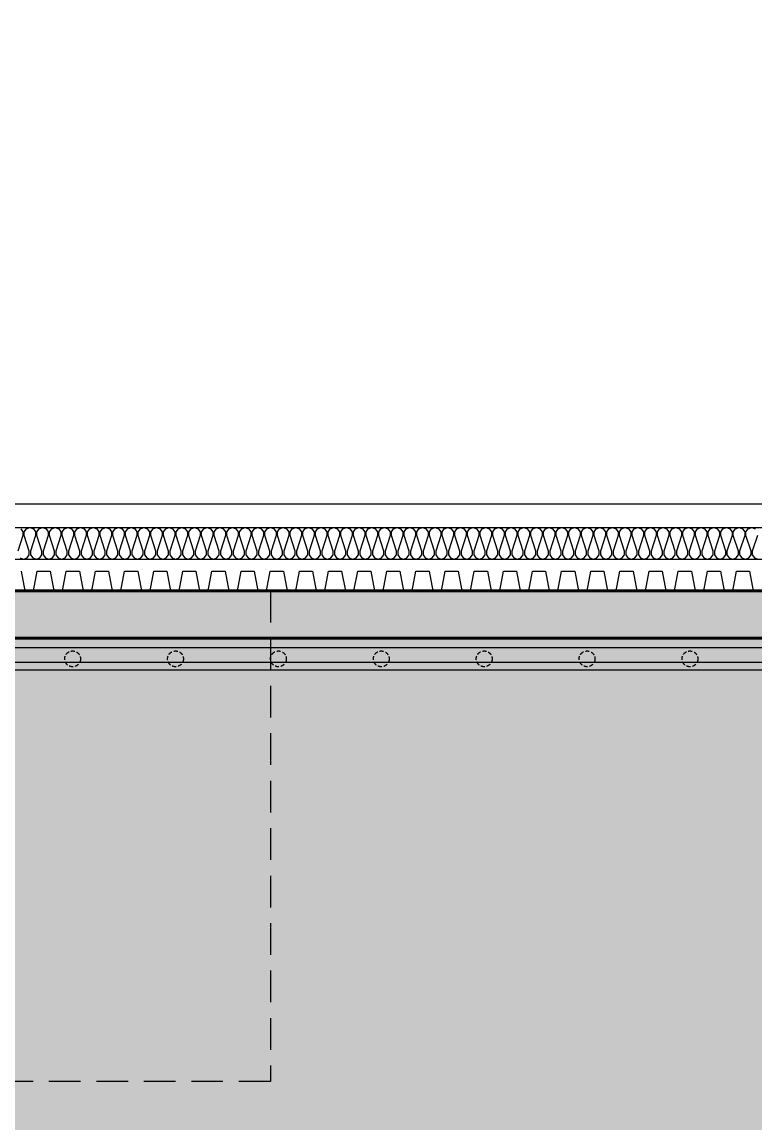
# Model space of a CAD drawing. Header units: millimetres. Extents: x 0 to 420000, y 0 to 297000.
# Drawn here: x 245443 to 250073, y 154587 to 161544 of the extents above; entities that cross this region are included whole.
import ezdxf
from ezdxf.enums import TextEntityAlignment as Align

# ---------------------------------------------------------------- set-up
doc = ezdxf.new("R2010")
doc.units = ezdxf.units.MM
doc.linetypes.add('CEN', pattern=[62, 60, -1, 0, -1])
doc.linetypes.add('HIDDEN', pattern=[0.375, 0.25, -0.125])
for name, color, linetype, lineweight in [('A-AXIS-LINE', 1, 'CEN', 15), ('A-CONC-LIN1', 2, 'Continuous', 40), ('A-SECT-LIN3', 255, 'Continuous', 18), ('A-XXXX-DRBD', 9, 'Continuous', 20), ('A-XXXX-FIN2', 6, 'Continuous', 20), ('A-XXXX-HATC', 8, 'Continuous', 18), ('A-XXXX-HID', 8, 'HIDDEN', 18), ('A-XXXX-INSL2', 8, 'Continuous', 18)]:
    doc.layers.add(name, color=color, linetype=linetype, lineweight=lineweight)
doc.layers.add('A-CONC-SOLD', color=253, linetype='CEN')
doc.layers.add('A-XXXX-SOLD', color=252, linetype='Continuous')
doc.layers.add('A-XXXX-NPLT', color=144, linetype='Continuous', lineweight=15, plot=False)
doc.styles.add('맑은고딕', font='')
doc.styles.get('맑은고딕').set_extended_font_data('Malgun Gothic')
pattern_1 = [(0, (40, -50), (200, 200), [60, -140]), (0, (160, -30), (200, 200), [50, -150]), (0, (150, -20), (200, 200), [40, -160]), (0, (90, 30), (200, 200), [30, -30, 40, -100]), (0, (90, 40), (200, 200), [40, -10, 50, -100]), (0, (0, 80), (200, 200), [50, -150]), (0, (190, 90), (200, 200), [50, -150]), (90, (0, -10), (-200, 200), [30, -170]), (90, (30, 140), (-200, 200), [20, -180]), (90, (40, -50), (-200, 200), [30, -170]), (90, (60, 130), (-200, 200), [10, -190]), (90, (70, 50), (-200, 200), [30, -170]), (90, (90, -20), (-200, 200), [50, -150]), (90, (110, 120), (-200, 200), [30, -170]), (90, (130, 40), (-200, 200), [40, -160]), (90, (140, 40), (-200, 200), [40, -160]), (90, (160, -50), (-200, 200), [20, -180]), (90, (190, -20), (-200, 200), [50, -150]), (45, (20, -30), (0, 200), [84.8528, -197.98991]), (45, (40, -20), (0, 200), [42.4264, -240.41631]), (45, (130, 90), (0, 200), [56.56854, -226.27417]), (45, (130, 100), (0, 200), [42.4264, -240.41631]), (135, (60, 80), (-200, 2e-14), [14.1422, -268.70051]), (135, (20, -30), (-200, 2e-14), [28.2842, -254.55851]), (135, (80, 30), (-200, 2e-14), [28.2842, -254.55851]), (135, (130, 80), (-200, 2e-14), [28.2842, -254.55851]), (135, (190, 120), (-200, 2e-14), [42.4264, -240.41631]), (135, (190, 110), (-200, 2e-14), [28.2842, -254.55851]), (135, (180, 130), (-200, 2e-14), [28.2842, -254.55851]), (135, (120, -50), (-200, 2e-14), [42.4264, -240.41631]), (26.56505, (180, 70), (200, 8e-08), [22.36, -424.8536]), (26.56505, (130, 20), (200, 8e-08), [22.36, -424.8536]), (26.56505, (60, 80), (200, 8e-08), [44.72, -402.4936]), (26.56505, (70, 130), (200, 8e-08), [44.72, -402.4936]), (26.56505, (70, 80), (200, 8e-08), [44.72, -402.4936]), (26.56505, (190, 120), (200, 8e-08), [44.72, -402.4936]), (26.56505, (0, 20), (200, 8e-08), [67.082, -380.1316]), (26.56505, (0, 30), (200, 8e-08), [67.082, -380.1316]), (26.56505, (0, 110), (200, 8e-08), [67.082, -380.1316]), (63.43495, (100, 100), (1e-08, 200), [22.36, -424.8536]), (63.43495, (190, 90), (1e-08, 200), [22.36, -268.333595, 44.72, -111.8]), (63.43495, (170, 70), (1e-08, 200), [44.72, -402.4936]), (63.43495, (50, 90), (1e-08, 200), [44.72, -402.4936]), (63.43495, (40, 90), (1e-08, 200), [44.72, -402.4936]), (63.43495, (110, 110), (1e-08, 200), [67.082, -380.1316]), (116.56505, (60, 60), (-8e-08, 200), [22.36, -424.8536]), (116.56505, (190, 40), (-8e-08, 200), [22.36, -424.8536]), (116.56505, (150, -20), (-8e-08, 200), [44.72, -402.4936]), (116.56505, (140, -10), (-8e-08, 200), [44.72, -402.4936]), (116.56505, (160, 130), (-8e-08, 200), [44.72, -402.4936]), (116.56505, (0, 30), (-8e-08, 200), [44.72, -402.4936]), (116.56505, (100, -50), (-8e-08, 200), [67.082, -380.1316]), (153.43495, (170, 70), (-200, 1e-08), [44.72, -402.4936]), (153.43495, (180, 60), (-200, 1e-08), [44.72, -402.4936]), (153.43495, (30, -40), (-200, 1e-08), [22.36, -424.8536]), (153.43495, (90, 40), (-200, 1e-08), [22.36, -424.8536]), (153.43495, (130, 100), (-200, 1e-08), [22.36, -424.8536])]

# ---------------------------------------------------------------- blocks, each defined once
blk = doc.blocks.new('axis(220316)')
at = {"layer": 'A-AXIS-LINE', "ltscale": 1000}
for p, q in [((4631788.1, -441118.7), (4955413.1, -441118.7)), ((4631788.1, -442118.7), (4955413.1, -442118.7))]:
    blk.add_line(p, q, dxfattribs=at)
blk = doc.blocks.new('횡지하층')
at = {"layer": 'A-CONC-SOLD'}
h = blk.add_hatch(color=256, dxfattribs=at)
h.dxf.hatch_style = 1
h.paths.add_polyline_path([(4890650.6, -238161.1), (4890250.6, -238161.1), (4890250.6, -237111.1), (4890100.6, -237111.1), (4890100.6, -237361.1), (4889650.6, -237361.1), (4889650.6, -238361.1), (4889600.6, -238361.1), (4889600.6, -239061.1), (4889950.6, -239061.1), (4889950.6, -247661.1), (4889200.6, -247661.1), (4889200.6, -247111.1), (4889000.6, -247111.1), (4889000.6, -247661.1), (4758200.6, -247661.1), (4758200.6, -247111.1), (4758000.6, -247111.1), (4758000.6, -247661.1), (4757250.6, -247661.1), (4757250.6, -239061.1), (4757600.6, -239061.1), (4757600.6, -238361.1), (4757550.6, -238361.1), (4757550.6, -237361.1), (4757100.6, -237361.1), (4757100.6, -237111.1), (4756950.6, -237111.1), (4756950.6, -238161.1), (4756550.6, -238161.1), (4756550.6, -247961.1), (4890650.6, -247961.1)])
at = {"layer": 'A-CONC-LIN1'}
blk.add_lwpolyline([(4758200.6, -247661.1), (4889000.6, -247661.1), (4889000.6, -247111.1), (4889200.6, -247111.1), (4889200.6, -247661.1), (4889950.6, -247661.1), (4889950.6, -239061.1), (4889600.6, -239061.1), (4889600.6, -238361.1), (4889650.6, -238361.1), (4889650.6, -237361.1), (4890100.6, -237361.1), (4890100.6, -237111.1), (4890250.6, -237111.1), (4890250.6, -238161.1), (4890650.6, -238161.1), (4890650.6, -247961.1), (4756550.6, -247961.1)], dxfattribs=at)
at = {"layer": 'A-XXXX-DRBD'}
blk.add_lwpolyline([(4847025.2, -247536.1), (4847048.6, -247661.1), (4847103.2, -247661.1), (4847126.5, -247536.1), (4847209.3, -247536.1), (4847232.6, -247661.1), (4847287.3, -247661.1), (4847310.6, -247536.1), (4847393.4, -247536.1), (4847416.7, -247661.1), (4847471.4, -247661.1), (4847494.7, -247536.1), (4847577.5, -247536.1), (4847600.8, -247661.1), (4847655.5, -247661.1), (4847678.8, -247536.1), (4847761.6, -247536.1), (4847784.9, -247661.1), (4847839.5, -247661.1), (4847862.9, -247536.1), (4847945.7, -247536.1), (4847969, -247661.1), (4848023.6, -247661.1), (4848047, -247536.1), (4848129.8, -247536.1), (4848153.1, -247661.1), (4848207.7, -247661.1), (4848231, -247536.1), (4848313.9, -247536.1), (4848337.2, -247661.1), (4848391.8, -247661.1), (4848415.1, -247536.1), (4848498, -247536.1), (4848521.3, -247661.1), (4848575.9, -247661.1), (4848599.2, -247536.1), (4848682, -247536.1), (4848705.4, -247661.1), (4848760, -247661.1), (4848783.3, -247536.1), (4848866.1, -247536.1), (4848889.4, -247661.1), (4848944.1, -247661.1), (4848967.4, -247536.1), (4849050.2, -247536.1), (4849073.5, -247661.1), (4849128.2, -247661.1), (4849151.5, -247536.1), (4849234.3, -247536.1), (4849257.6, -247661.1), (4849312.3, -247661.1), (4849335.6, -247536.1), (4849418.4, -247536.1), (4849441.7, -247661.1), (4849496.4, -247661.1), (4849519.7, -247536.1), (4849602.5, -247536.1), (4849625.8, -247661.1), (4849680.4, -247661.1), (4849703.8, -247536.1), (4849786.6, -247536.1), (4849809.9, -247661.1), (4849864.5, -247661.1), (4849887.8, -247536.1), (4849970.7, -247536.1), (4849994, -247661.1), (4850048.6, -247661.1), (4850071.9, -247536.1), (4850154.8, -247536.1), (4850178.1, -247661.1), (4850232.7, -247661.1), (4850256, -247536.1), (4850338.8, -247536.1), (4850362.2, -247661.1), (4850416.8, -247661.1), (4850440.1, -247536.1), (4850522.9, -247536.1), (4850546.2, -247661.1), (4850600.9, -247661.1), (4850624.2, -247536.1), (4850707, -247536.1), (4850730.3, -247661.1), (4850785, -247661.1), (4850808.3, -247536.1), (4850891.1, -247536.1), (4850914.4, -247661.1), (4850969.1, -247661.1), (4850992.4, -247536.1), (4851075.2, -247536.1), (4851098.5, -247661.1), (4851153.2, -247661.1), (4851176.5, -247536.1), (4851259.3, -247536.1), (4851282.6, -247661.1), (4851337.2, -247661.1), (4851360.6, -247536.1), (4851443.4, -247536.1), (4851466.7, -247661.1), (4851521.3, -247661.1), (4851544.6, -247536.1), (4851627.5, -247536.1), (4851650.8, -247661.1), (4851705.4, -247661.1)], dxfattribs=at)
at = {"layer": 'A-XXXX-FIN2'}
blk.add_line((4758350.6, -247111.1), (4888850.6, -247111.1), dxfattribs=at)
at = {"layer": 'A-XXXX-INSL2'}
for p, q in [((4758200.6, -247261.1), (4889000.6, -247261.1)), ((4758200.6, -247461.1), (4889000.6, -247461.1))]:
    blk.add_line(p, q, dxfattribs=at)
for points in [[(4847022.6, -247269.1), (4847036.6, -247289.1), (4847036.6, -247311.1), (4847004.6, -247411.1)], [(4847018.6, -247453.1), (4847040.6, -247461.1), (4847062.6, -247453.1), (4847076.6, -247433.1), (4847076.6, -247411.1), (4847044.6, -247311.1), (4847044.6, -247289.1), (4847058.6, -247269.1), (4847080.6, -247261.1), (4847102.6, -247269.1), (4847116.6, -247289.1), (4847116.6, -247311.1), (4847084.6, -247411.1), (4847084.6, -247433.1), (4847098.6, -247453.1), (4847120.6, -247461.1), (4847142.6, -247453.1), (4847156.6, -247433.1), (4847156.6, -247411.1), (4847124.6, -247311.1), (4847124.6, -247289.1), (4847138.6, -247269.1), (4847160.6, -247261.1), (4847182.6, -247269.1), (4847196.6, -247289.1), (4847196.6, -247311.1), (4847164.6, -247411.1), (4847164.6, -247433.1), (4847178.6, -247453.1), (4847200.6, -247461.1), (4847222.6, -247453.1), (4847236.6, -247433.1), (4847236.6, -247411.1), (4847204.6, -247311.1), (4847204.6, -247289.1), (4847218.6, -247269.1), (4847240.6, -247261.1), (4847262.6, -247269.1), (4847276.6, -247289.1), (4847276.6, -247311.1), (4847244.6, -247411.1), (4847244.6, -247433.1), (4847258.6, -247453.1), (4847280.6, -247461.1), (4847302.6, -247453.1), (4847316.6, -247433.1), (4847316.6, -247411.1), (4847284.6, -247311.1), (4847284.6, -247289.1), (4847298.6, -247269.1), (4847320.6, -247261.1), (4847342.6, -247269.1), (4847356.6, -247289.1), (4847356.6, -247311.1), (4847324.6, -247411.1), (4847324.6, -247433.1), (4847338.6, -247453.1), (4847360.6, -247461.1), (4847382.6, -247453.1), (4847396.6, -247433.1), (4847396.6, -247411.1), (4847364.6, -247311.1), (4847364.6, -247289.1), (4847378.6, -247269.1), (4847400.6, -247261.1), (4847422.6, -247269.1), (4847436.6, -247289.1), (4847436.6, -247311.1), (4847404.6, -247411.1), (4847404.6, -247433.1), (4847418.6, -247453.1), (4847440.6, -247461.1), (4847462.6, -247453.1), (4847476.6, -247433.1), (4847476.6, -247411.1), (4847444.6, -247311.1), (4847444.6, -247289.1), (4847458.6, -247269.1), (4847480.6, -247261.1), (4847502.6, -247269.1), (4847516.6, -247289.1), (4847516.6, -247311.1), (4847484.6, -247411.1), (4847484.6, -247433.1), (4847498.6, -247453.1), (4847520.6, -247461.1), (4847542.6, -247453.1), (4847556.6, -247433.1), (4847556.6, -247411.1), (4847524.6, -247311.1), (4847524.6, -247289.1), (4847538.6, -247269.1), (4847560.6, -247261.1), (4847582.6, -247269.1), (4847596.6, -247289.1), (4847596.6, -247311.1), (4847564.6, -247411.1), (4847564.6, -247433.1), (4847578.6, -247453.1), (4847600.6, -247461.1), (4847622.6, -247453.1), (4847636.6, -247433.1), (4847636.6, -247411.1), (4847604.6, -247311.1), (4847604.6, -247289.1), (4847618.6, -247269.1), (4847640.6, -247261.1), (4847662.6, -247269.1), (4847676.6, -247289.1), (4847676.6, -247311.1), (4847644.6, -247411.1), (4847644.6, -247433.1), (4847658.6, -247453.1), (4847680.6, -247461.1), (4847702.6, -247453.1), (4847716.6, -247433.1), (4847716.6, -247411.1), (4847684.6, -247311.1), (4847684.6, -247289.1), (4847698.6, -247269.1), (4847720.6, -247261.1), (4847742.6, -247269.1), (4847756.6, -247289.1), (4847756.6, -247311.1), (4847724.6, -247411.1), (4847724.6, -247433.1), (4847738.6, -247453.1), (4847760.6, -247461.1), (4847782.6, -247453.1), (4847796.6, -247433.1), (4847796.6, -247411.1), (4847764.6, -247311.1), (4847764.6, -247289.1), (4847778.6, -247269.1), (4847800.6, -247261.1), (4847822.6, -247269.1), (4847836.6, -247289.1), (4847836.6, -247311.1), (4847804.6, -247411.1), (4847804.6, -247433.1), (4847818.6, -247453.1), (4847840.6, -247461.1), (4847862.6, -247453.1), (4847876.6, -247433.1), (4847876.6, -247411.1), (4847844.6, -247311.1), (4847844.6, -247289.1), (4847858.6, -247269.1), (4847880.6, -247261.1), (4847902.6, -247269.1), (4847916.6, -247289.1), (4847916.6, -247311.1), (4847884.6, -247411.1), (4847884.6, -247433.1), (4847898.6, -247453.1), (4847920.6, -247461.1), (4847942.6, -247453.1), (4847956.6, -247433.1), (4847956.6, -247411.1), (4847924.6, -247311.1), (4847924.6, -247289.1), (4847938.6, -247269.1), (4847960.6, -247261.1), (4847982.6, -247269.1), (4847996.6, -247289.1), (4847996.6, -247311.1), (4847964.6, -247411.1), (4847964.6, -247433.1), (4847978.6, -247453.1), (4848000.6, -247461.1), (4848022.6, -247453.1), (4848036.6, -247433.1), (4848036.6, -247411.1), (4848004.6, -247311.1), (4848004.6, -247289.1), (4848018.6, -247269.1), (4848040.6, -247261.1), (4848062.6, -247269.1), (4848076.6, -247289.1), (4848076.6, -247311.1), (4848044.6, -247411.1), (4848044.6, -247433.1), (4848058.6, -247453.1), (4848080.6, -247461.1), (4848102.6, -247453.1), (4848116.6, -247433.1), (4848116.6, -247411.1), (4848084.6, -247311.1), (4848084.6, -247289.1), (4848098.6, -247269.1), (4848120.6, -247261.1), (4848142.6, -247269.1), (4848156.6, -247289.1), (4848156.6, -247311.1), (4848124.6, -247411.1), (4848124.6, -247433.1), (4848138.6, -247453.1), (4848160.6, -247461.1), (4848182.6, -247453.1), (4848196.6, -247433.1), (4848196.6, -247411.1), (4848164.6, -247311.1), (4848164.6, -247289.1), (4848178.6, -247269.1), (4848200.6, -247261.1), (4848222.6, -247269.1), (4848236.6, -247289.1), (4848236.6, -247311.1), (4848204.6, -247411.1), (4848204.6, -247433.1), (4848218.6, -247453.1), (4848240.6, -247461.1), (4848262.6, -247453.1), (4848276.6, -247433.1), (4848276.6, -247411.1), (4848244.6, -247311.1), (4848244.6, -247289.1), (4848258.6, -247269.1), (4848280.6, -247261.1), (4848302.6, -247269.1), (4848316.6, -247289.1), (4848316.6, -247311.1), (4848284.6, -247411.1), (4848284.6, -247433.1), (4848298.6, -247453.1), (4848320.6, -247461.1), (4848342.6, -247453.1), (4848356.6, -247433.1), (4848356.6, -247411.1), (4848324.6, -247311.1), (4848324.6, -247289.1), (4848338.6, -247269.1), (4848360.6, -247261.1), (4848382.6, -247269.1), (4848396.6, -247289.1), (4848396.6, -247311.1), (4848364.6, -247411.1), (4848364.6, -247433.1), (4848378.6, -247453.1), (4848400.6, -247461.1), (4848422.6, -247453.1), (4848436.6, -247433.1), (4848436.6, -247411.1), (4848404.6, -247311.1), (4848404.6, -247289.1), (4848418.6, -247269.1), (4848440.6, -247261.1), (4848462.6, -247269.1), (4848476.6, -247289.1), (4848476.6, -247311.1), (4848444.6, -247411.1), (4848444.6, -247433.1), (4848458.6, -247453.1), (4848480.6, -247461.1), (4848502.6, -247453.1), (4848516.6, -247433.1), (4848516.6, -247411.1), (4848484.6, -247311.1), (4848484.6, -247289.1), (4848498.6, -247269.1), (4848520.6, -247261.1), (4848542.6, -247269.1), (4848556.6, -247289.1), (4848556.6, -247311.1), (4848524.6, -247411.1), (4848524.6, -247433.1), (4848538.6, -247453.1), (4848560.6, -247461.1), (4848582.6, -247453.1), (4848596.6, -247433.1), (4848596.6, -247411.1), (4848564.6, -247311.1), (4848564.6, -247289.1), (4848578.6, -247269.1), (4848600.6, -247261.1), (4848622.6, -247269.1), (4848636.6, -247289.1), (4848636.6, -247311.1), (4848604.6, -247411.1), (4848604.6, -247433.1), (4848618.6, -247453.1), (4848640.6, -247461.1), (4848662.6, -247453.1), (4848676.6, -247433.1), (4848676.6, -247411.1), (4848644.6, -247311.1), (4848644.6, -247289.1), (4848658.6, -247269.1), (4848680.6, -247261.1), (4848702.6, -247269.1), (4848716.6, -247289.1), (4848716.6, -247311.1), (4848684.6, -247411.1), (4848684.6, -247433.1), (4848698.6, -247453.1), (4848720.6, -247461.1), (4848742.6, -247453.1), (4848756.6, -247433.1), (4848756.6, -247411.1), (4848724.6, -247311.1), (4848724.6, -247289.1), (4848738.6, -247269.1), (4848760.6, -247261.1), (4848782.6, -247269.1), (4848796.6, -247289.1), (4848796.6, -247311.1), (4848764.6, -247411.1), (4848764.6, -247433.1), (4848778.6, -247453.1), (4848800.6, -247461.1), (4848822.6, -247453.1), (4848836.6, -247433.1), (4848836.6, -247411.1), (4848804.6, -247311.1), (4848804.6, -247289.1), (4848818.6, -247269.1), (4848840.6, -247261.1), (4848862.6, -247269.1), (4848876.6, -247289.1), (4848876.6, -247311.1), (4848844.6, -247411.1), (4848844.6, -247433.1), (4848858.6, -247453.1), (4848880.6, -247461.1), (4848902.6, -247453.1), (4848916.6, -247433.1), (4848916.6, -247411.1), (4848884.6, -247311.1), (4848884.6, -247289.1), (4848898.6, -247269.1), (4848920.6, -247261.1), (4848942.6, -247269.1), (4848956.6, -247289.1), (4848956.6, -247311.1), (4848924.6, -247411.1), (4848924.6, -247433.1), (4848938.6, -247453.1), (4848960.6, -247461.1), (4848982.6, -247453.1), (4848996.6, -247433.1), (4848996.6, -247411.1), (4848964.6, -247311.1), (4848964.6, -247289.1), (4848978.6, -247269.1), (4849000.6, -247261.1), (4849022.6, -247269.1), (4849036.6, -247289.1), (4849036.6, -247311.1), (4849004.6, -247411.1), (4849004.6, -247433.1), (4849018.6, -247453.1), (4849040.6, -247461.1), (4849062.6, -247453.1), (4849076.6, -247433.1), (4849076.6, -247411.1), (4849044.6, -247311.1), (4849044.6, -247289.1), (4849058.6, -247269.1), (4849080.6, -247261.1), (4849102.6, -247269.1), (4849116.6, -247289.1), (4849116.6, -247311.1), (4849084.6, -247411.1), (4849084.6, -247433.1), (4849098.6, -247453.1), (4849120.6, -247461.1), (4849142.6, -247453.1), (4849156.6, -247433.1), (4849156.6, -247411.1), (4849124.6, -247311.1), (4849124.6, -247289.1), (4849138.6, -247269.1), (4849160.6, -247261.1), (4849182.6, -247269.1), (4849196.6, -247289.1), (4849196.6, -247311.1), (4849164.6, -247411.1), (4849164.6, -247433.1), (4849178.6, -247453.1), (4849200.6, -247461.1), (4849222.6, -247453.1), (4849236.6, -247433.1), (4849236.6, -247411.1), (4849204.6, -247311.1), (4849204.6, -247289.1), (4849218.6, -247269.1), (4849240.6, -247261.1), (4849262.6, -247269.1), (4849276.6, -247289.1), (4849276.6, -247311.1), (4849244.6, -247411.1), (4849244.6, -247433.1), (4849258.6, -247453.1), (4849280.6, -247461.1), (4849302.6, -247453.1), (4849316.6, -247433.1), (4849316.6, -247411.1), (4849284.6, -247311.1), (4849284.6, -247289.1), (4849298.6, -247269.1), (4849320.6, -247261.1), (4849342.6, -247269.1), (4849356.6, -247289.1), (4849356.6, -247311.1), (4849324.6, -247411.1), (4849324.6, -247433.1), (4849338.6, -247453.1), (4849360.6, -247461.1), (4849382.6, -247453.1), (4849396.6, -247433.1), (4849396.6, -247411.1), (4849364.6, -247311.1), (4849364.6, -247289.1), (4849378.6, -247269.1), (4849400.6, -247261.1), (4849422.6, -247269.1), (4849436.6, -247289.1), (4849436.6, -247311.1), (4849404.6, -247411.1), (4849404.6, -247433.1), (4849418.6, -247453.1), (4849440.6, -247461.1), (4849462.6, -247453.1), (4849476.6, -247433.1), (4849476.6, -247411.1), (4849444.6, -247311.1), (4849444.6, -247289.1), (4849458.6, -247269.1), (4849480.6, -247261.1), (4849502.6, -247269.1), (4849516.6, -247289.1), (4849516.6, -247311.1), (4849484.6, -247411.1), (4849484.6, -247433.1), (4849498.6, -247453.1), (4849520.6, -247461.1), (4849542.6, -247453.1), (4849556.6, -247433.1), (4849556.6, -247411.1), (4849524.6, -247311.1), (4849524.6, -247289.1), (4849538.6, -247269.1), (4849560.6, -247261.1), (4849582.6, -247269.1), (4849596.6, -247289.1), (4849596.6, -247311.1), (4849564.6, -247411.1), (4849564.6, -247433.1), (4849578.6, -247453.1), (4849600.6, -247461.1), (4849622.6, -247453.1), (4849636.6, -247433.1), (4849636.6, -247411.1), (4849604.6, -247311.1), (4849604.6, -247289.1), (4849618.6, -247269.1), (4849640.6, -247261.1), (4849662.6, -247269.1), (4849676.6, -247289.1), (4849676.6, -247311.1), (4849644.6, -247411.1), (4849644.6, -247433.1), (4849658.6, -247453.1), (4849680.6, -247461.1), (4849702.6, -247453.1), (4849716.6, -247433.1), (4849716.6, -247411.1), (4849684.6, -247311.1), (4849684.6, -247289.1), (4849698.6, -247269.1), (4849720.6, -247261.1), (4849742.6, -247269.1), (4849756.6, -247289.1), (4849756.6, -247311.1), (4849724.6, -247411.1), (4849724.6, -247433.1), (4849738.6, -247453.1), (4849760.6, -247461.1), (4849782.6, -247453.1), (4849796.6, -247433.1), (4849796.6, -247411.1), (4849764.6, -247311.1), (4849764.6, -247289.1), (4849778.6, -247269.1), (4849800.6, -247261.1), (4849822.6, -247269.1), (4849836.6, -247289.1), (4849836.6, -247311.1), (4849804.6, -247411.1), (4849804.6, -247433.1), (4849818.6, -247453.1), (4849840.6, -247461.1), (4849862.6, -247453.1), (4849876.6, -247433.1), (4849876.6, -247411.1), (4849844.6, -247311.1), (4849844.6, -247289.1), (4849858.6, -247269.1), (4849880.6, -247261.1), (4849902.6, -247269.1), (4849916.6, -247289.1), (4849916.6, -247311.1), (4849884.6, -247411.1), (4849884.6, -247433.1), (4849898.6, -247453.1), (4849920.6, -247461.1), (4849942.6, -247453.1), (4849956.6, -247433.1), (4849956.6, -247411.1), (4849924.6, -247311.1), (4849924.6, -247289.1), (4849938.6, -247269.1), (4849960.6, -247261.1), (4849982.6, -247269.1), (4849996.6, -247289.1), (4849996.6, -247311.1), (4849964.6, -247411.1), (4849964.6, -247433.1), (4849978.6, -247453.1), (4850000.6, -247461.1), (4850022.6, -247453.1), (4850036.6, -247433.1), (4850036.6, -247411.1), (4850004.6, -247311.1), (4850004.6, -247289.1), (4850018.6, -247269.1), (4850040.6, -247261.1), (4850062.6, -247269.1), (4850076.6, -247289.1), (4850076.6, -247311.1), (4850044.6, -247411.1), (4850044.6, -247433.1), (4850058.6, -247453.1), (4850080.6, -247461.1), (4850102.6, -247453.1), (4850116.6, -247433.1), (4850116.6, -247411.1), (4850084.6, -247311.1), (4850084.6, -247289.1), (4850098.6, -247269.1), (4850120.6, -247261.1), (4850142.6, -247269.1), (4850156.6, -247289.1), (4850156.6, -247311.1), (4850124.6, -247411.1), (4850124.6, -247433.1), (4850138.6, -247453.1), (4850160.6, -247461.1), (4850182.6, -247453.1), (4850196.6, -247433.1), (4850196.6, -247411.1), (4850164.6, -247311.1), (4850164.6, -247289.1), (4850178.6, -247269.1), (4850200.6, -247261.1), (4850222.6, -247269.1), (4850236.6, -247289.1), (4850236.6, -247311.1), (4850204.6, -247411.1), (4850204.6, -247433.1), (4850218.6, -247453.1), (4850240.6, -247461.1), (4850262.6, -247453.1), (4850276.6, -247433.1), (4850276.6, -247411.1), (4850244.6, -247311.1), (4850244.6, -247289.1), (4850258.6, -247269.1), (4850280.6, -247261.1), (4850302.6, -247269.1), (4850316.6, -247289.1), (4850316.6, -247311.1), (4850284.6, -247411.1), (4850284.6, -247433.1), (4850298.6, -247453.1), (4850320.6, -247461.1), (4850342.6, -247453.1), (4850356.6, -247433.1), (4850356.6, -247411.1), (4850324.6, -247311.1), (4850324.6, -247289.1), (4850338.6, -247269.1), (4850360.6, -247261.1), (4850382.6, -247269.1), (4850396.6, -247289.1), (4850396.6, -247311.1), (4850364.6, -247411.1), (4850364.6, -247433.1), (4850378.6, -247453.1), (4850400.6, -247461.1), (4850422.6, -247453.1), (4850436.6, -247433.1), (4850436.6, -247411.1), (4850404.6, -247311.1), (4850404.6, -247289.1), (4850418.6, -247269.1), (4850440.6, -247261.1), (4850462.6, -247269.1), (4850476.6, -247289.1), (4850476.6, -247311.1), (4850444.6, -247411.1), (4850444.6, -247433.1), (4850458.6, -247453.1), (4850480.6, -247461.1), (4850502.6, -247453.1), (4850516.6, -247433.1), (4850516.6, -247411.1), (4850484.6, -247311.1), (4850484.6, -247289.1), (4850498.6, -247269.1), (4850520.6, -247261.1), (4850542.6, -247269.1), (4850556.6, -247289.1), (4850556.6, -247311.1), (4850524.6, -247411.1), (4850524.6, -247433.1), (4850538.6, -247453.1), (4850560.6, -247461.1), (4850582.6, -247453.1), (4850596.6, -247433.1), (4850596.6, -247411.1), (4850564.6, -247311.1), (4850564.6, -247289.1), (4850578.6, -247269.1), (4850600.6, -247261.1), (4850622.6, -247269.1), (4850636.6, -247289.1), (4850636.6, -247311.1), (4850604.6, -247411.1), (4850604.6, -247433.1), (4850618.6, -247453.1), (4850640.6, -247461.1), (4850662.6, -247453.1), (4850676.6, -247433.1), (4850676.6, -247411.1), (4850644.6, -247311.1), (4850644.6, -247289.1), (4850658.6, -247269.1), (4850680.6, -247261.1), (4850702.6, -247269.1), (4850716.6, -247289.1), (4850716.6, -247311.1), (4850684.6, -247411.1), (4850684.6, -247433.1), (4850698.6, -247453.1), (4850720.6, -247461.1), (4850742.6, -247453.1), (4850756.6, -247433.1), (4850756.6, -247411.1), (4850724.6, -247311.1), (4850724.6, -247289.1), (4850738.6, -247269.1), (4850760.6, -247261.1), (4850782.6, -247269.1), (4850796.6, -247289.1), (4850796.6, -247311.1), (4850764.6, -247411.1), (4850764.6, -247433.1), (4850778.6, -247453.1), (4850800.6, -247461.1), (4850822.6, -247453.1), (4850836.6, -247433.1), (4850836.6, -247411.1), (4850804.6, -247311.1), (4850804.6, -247289.1), (4850818.6, -247269.1), (4850840.6, -247261.1), (4850862.6, -247269.1), (4850876.6, -247289.1), (4850876.6, -247311.1), (4850844.6, -247411.1), (4850844.6, -247433.1), (4850858.6, -247453.1), (4850880.6, -247461.1), (4850902.6, -247453.1), (4850916.6, -247433.1), (4850916.6, -247411.1), (4850884.6, -247311.1), (4850884.6, -247289.1), (4850898.6, -247269.1), (4850920.6, -247261.1), (4850942.6, -247269.1), (4850956.6, -247289.1), (4850956.6, -247311.1), (4850924.6, -247411.1), (4850924.6, -247433.1), (4850938.6, -247453.1), (4850960.6, -247461.1), (4850982.6, -247453.1), (4850996.6, -247433.1), (4850996.6, -247411.1), (4850964.6, -247311.1), (4850964.6, -247289.1), (4850978.6, -247269.1), (4851000.6, -247261.1), (4851022.6, -247269.1), (4851036.6, -247289.1), (4851036.6, -247311.1), (4851004.6, -247411.1), (4851004.6, -247433.1), (4851018.6, -247453.1), (4851040.6, -247461.1), (4851062.6, -247453.1), (4851076.6, -247433.1), (4851076.6, -247411.1), (4851044.6, -247311.1), (4851044.6, -247289.1), (4851058.6, -247269.1), (4851080.6, -247261.1), (4851102.6, -247269.1), (4851116.6, -247289.1), (4851116.6, -247311.1), (4851084.6, -247411.1), (4851084.6, -247433.1), (4851098.6, -247453.1), (4851120.6, -247461.1), (4851142.6, -247453.1), (4851156.6, -247433.1), (4851156.6, -247411.1), (4851124.6, -247311.1), (4851124.6, -247289.1), (4851138.6, -247269.1), (4851160.6, -247261.1), (4851182.6, -247269.1), (4851196.6, -247289.1), (4851196.6, -247311.1), (4851164.6, -247411.1), (4851164.6, -247433.1), (4851178.6, -247453.1), (4851200.6, -247461.1), (4851222.6, -247453.1), (4851236.6, -247433.1), (4851236.6, -247411.1), (4851204.6, -247311.1), (4851204.6, -247289.1), (4851218.6, -247269.1), (4851240.6, -247261.1), (4851262.6, -247269.1), (4851276.6, -247289.1), (4851276.6, -247311.1), (4851244.6, -247411.1), (4851244.6, -247433.1), (4851258.6, -247453.1), (4851280.6, -247461.1), (4851302.6, -247453.1), (4851316.6, -247433.1), (4851316.6, -247411.1), (4851284.6, -247311.1), (4851284.6, -247289.1), (4851298.6, -247269.1), (4851320.6, -247261.1), (4851342.6, -247269.1), (4851356.6, -247289.1), (4851356.6, -247311.1), (4851324.6, -247411.1), (4851324.6, -247433.1), (4851338.6, -247453.1), (4851360.6, -247461.1), (4851382.6, -247453.1), (4851396.6, -247433.1), (4851396.6, -247411.1), (4851364.6, -247311.1), (4851364.6, -247289.1), (4851378.6, -247269.1), (4851400.6, -247261.1), (4851422.6, -247269.1), (4851436.6, -247289.1), (4851436.6, -247311.1), (4851404.6, -247411.1), (4851404.6, -247433.1), (4851418.6, -247453.1), (4851440.6, -247461.1), (4851462.6, -247453.1), (4851476.6, -247433.1), (4851476.6, -247411.1), (4851444.6, -247311.1), (4851444.6, -247289.1), (4851458.6, -247269.1), (4851480.6, -247261.1), (4851502.6, -247269.1), (4851516.6, -247289.1), (4851516.6, -247311.1), (4851484.6, -247411.1), (4851484.6, -247433.1), (4851498.6, -247453.1), (4851520.6, -247461.1), (4851542.6, -247453.1), (4851556.6, -247433.1), (4851556.6, -247411.1), (4851524.6, -247311.1), (4851524.6, -247289.1), (4851538.6, -247269.1), (4851560.6, -247261.1), (4851582.6, -247269.1), (4851596.6, -247289.1), (4851596.6, -247311.1), (4851564.6, -247411.1), (4851564.6, -247433.1), (4851578.6, -247453.1), (4851600.6, -247461.1), (4851622.6, -247453.1), (4851636.6, -247433.1), (4851636.6, -247411.1), (4851604.6, -247311.1), (4851604.6, -247289.1), (4851618.6, -247269.1), (4851640.6, -247261.1), (4851662.6, -247269.1)], [(4851676.6, -247311.1), (4851644.6, -247411.1), (4851644.6, -247433.1), (4851658.6, -247453.1), (4851680.6, -247461.1)]]:
    blk.add_lwpolyline(points, dxfattribs=at)
blk = doc.blocks.new('PF1')
at = {"layer": 'A-XXXX-HID', "color": 0, "ltscale": 800}
blk.add_lwpolyline([(3000, 0), (3000, -3100), (-3000, -3100), (-3000, 0), (3000, 0)], dxfattribs=at)
at = {"layer": 'A-XXXX-NPLT', "style": '맑은고딕'}
blk.add_text('PF1(H:3100)', height=500, dxfattribs=at).set_placement((-1130.1, -2901.3), align=Align.MIDDLE)

msp = doc.modelspace()

# ---------------------------------------------------------------- hatches: boundary and pattern name
at = {"layer": 'A-XXXX-HATC'}
h = msp.add_hatch(dxfattribs=at)
h.set_pattern_fill('DOTS', color=256, scale=10)
h.set_pattern_definition([(0, (0, -50), (7.9375, 15.875), [0, -15.875])])
h.paths.add_polyline_path([(154962.5, 157650), (289062.5, 157650), (289062.5, 157590), (154962.5, 157590)])
h = msp.add_hatch(dxfattribs=at)
h.set_pattern_fill('돌01', color=256, scale=200)
h.set_pattern_definition(pattern_1)
h.paths.add_polyline_path([(289062.5, 157590), (154962.5, 157590), (154962.5, 157450), (289062.5, 157450)])
h = msp.add_hatch(dxfattribs=at)
h.set_pattern_fill('돌01', color=256, scale=200)
h.set_pattern_definition(pattern_1)
h.paths.add_polyline_path([(289062.5, 157590), (154962.5, 157590), (154962.5, 157450), (289062.5, 157450)])
at = {"layer": 'A-XXXX-HID'}
h = msp.add_hatch(dxfattribs=at)
h.set_pattern_fill('KHAT49', color=256, scale=10)
h.set_pattern_definition([(0, (7, 5.5), (10, 10), [0.5, -0.5, 1, -8]), (0, (3, 6), (10, 10), [2.5, -7.5]), (0, (2.5, 6.5), (10, 10), [2.5, -7.5]), (0, (7, 9), (10, 10), [0.5, -9.5]), (0, (2, 10), (10, 10), [1.5, -8.5]), (0, (2, 10.5), (10, 10), [1.5, -8.5]), (0, (8, 11), (10, 10), [3, -7]), (0, (7.5, 11.5), (10, 10), [3, -7]), (0, (5, 12.5), (10, 10), [1, -9]), (0, (5.5, 13), (10, 10), [0.5, -9.5]), (0, (1, 14), (10, 10), [0.5, -0.5, 0.5, -8.5]), (90, (1, 12), (-10, 10), [1.5, -8.5]), (90, (1.5, 8.5), (-10, 10), [0.5, -1, 0.5, -1, 2, -5]), (90, (2.5, 14.5), (-10, 10), [0.5, -9.5]), (90, (4, 10), (-10, 10), [0.5, -9.5]), (90, (4.5, 12.5), (-10, 10), [0.5, -9.5]), (90, (5.5, 7), (-10, 10), [1, -9]), (90, (6, 6.5), (-10, 10), [1.5, -8.5]), (90, (6.5, 12.5), (-10, 10), [1, -0.5, 1, -7.5]), (90, (7, 9.5), (-10, 10), [2, -8]), (90, (7.5, 9.5), (-10, 10), [1, -9]), (90, (8.5, 6), (-10, 10), [2, -8]), (90, (9, 6), (-10, 10), [1.5, -8.5]), (45, (5, 6.5), (0, 10), [0.7071067, -13.43502892]), (45, (6.5, 9), (0, 10), [0.7071067, -13.43502892]), (45, (7.5, 10.5), (0, 10), [0.7071067, -13.43502892]), (45, (0.5, 11.5), (0, 10), [0.7071067, -13.43502892]), (45, (1.5, 13.5), (0, 10), [0.7071067, -13.43502892]), (45, (6, 8), (0, 10), [1.41421, -12.72792562]), (45, (7, 14.5), (0, 10), [1.41421, -12.72792562]), (135, (6.5, 5), (-10, 1e-15), [1.41421, -12.72792562]), (135, (7, 5.5), (-10, 1e-15), [1.41421, -12.72792562]), (135, (8.5, 8), (-10, 1e-15), [1.41421, -12.72792562]), (135, (7, 11.5), (-10, 1e-15), [1.41421, -12.72792562]), (135, (7.5, 11.5), (-10, 1e-15), [1.41421, -12.72792562]), (135, (5.5, 8.5), (-10, 1e-15), [2.12132, -12.02081562]), (135, (9, 8), (-10, 1e-15), [2.12132, -12.02081562]), (135, (5.5, 8), (-10, 1e-15), [2.828427, -11.31370862]), (135, (1, 14), (-10, 1e-15), [2.828427, -11.31370862]), (135, (1, 13.5), (-10, 1e-15), [2.828427, -11.31370862]), (135, (1.5, 8), (-10, 1e-15), [0.7071067, -13.43502892]), (135, (1.5, 10.5), (-10, 1e-15), [0.7071067, -13.43502892]), (26.5650512, (7.5, 5.5), (10, 4e-09), [1.1180339, -21.2426458]), (26.5650512, (5.5, 8.5), (10, 4e-09), [1.1180339, -21.2426458]), (26.5650512, (9, 7.5), (10, 4e-09), [2.236068, -20.12461177]), (26.5650512, (9, 8), (10, 4e-09), [2.236068, -20.12461177]), (63.4349488, (6, 13), (5e-10, 10), [1.118, -11.18, 2.236, -7.82667977]), (63.4349488, (1, 9), (5e-10, 10), [1.1180339, -21.2426458]), (63.4349488, (2.5, 5), (5e-10, 10), [1.1180339, -21.2426458]), (63.4349488, (1.5, 9), (5e-10, 10), [1.1180339, -21.2426458]), (63.4349488, (6.5, 13.5), (5e-10, 10), [1.1180339, -21.2426458]), (63.4349488, (6, 13), (5e-10, 10), [1.1180339, -21.2426458]), (63.4349488, (4, 10.5), (5e-10, 10), [2.236068, -20.12461177]), (63.4349488, (3.5, 10.5), (5e-10, 10), [2.236068, -20.12461177]), (116.5650512, (2, 10.5), (-4e-09, 10), [1.1180339, -21.2426458]), (116.5650512, (2.5, 6), (-4e-09, 10), [2.236068, -20.12461177]), (116.5650512, (2.5, 6.5), (-4e-09, 10), [2.236068, -20.12461177]), (153.4349488, (4.5, 13), (-10, 5e-10), [2.236068, -20.12461177]), (153.4349488, (5.5, 13), (-10, 5e-10), [3.35410196, -19.0065778])])
h.paths.add_polyline_path([(154962.5, 157705), (154962.5, 157505), (289062.5, 157505), (289062.5, 157705)])
at = {"layer": 'A-XXXX-SOLD'}
h = msp.add_hatch(color=256, dxfattribs=at)
h.dxf.hatch_style = 1
edge = h.paths.add_edge_path()
edge.add_line((110962.5, 156300), (110962.5, 156300))
edge.add_line((110962.5, 156300), (110962.5, 167200))
edge.add_line((110962.5, 167200), (111512.5, 167200))
edge.add_line((111512.5, 167200), (111512.5, 167300))
edge.add_line((111512.5, 167300), (100372.7, 167300))
edge.add_line((100372.7, 167300), (100372.7, 167078.1))
edge.add_arc((94222.7, 81943.7), 85356.2, 85.868204, 94.131796)
edge.add_line((88072.7, 167078.1), (88072.7, 167300))
edge.add_line((88072.7, 167300), (50205.2, 167300))
edge.add_line((50205.2, 167300), (50205.2, 148500))
edge.add_line((50205.2, 148500), (373825, 148500))
edge.add_line((373825, 148500), (373825, 167100))
edge.add_arc((350657.4, -1174940.9), 1342240.9, 89.0110046, 91.0020244)
edge.add_line((327184.7, 167094.7), (327184.7, 167300))
edge.add_line((327184.7, 167300), (289062.5, 167300))
edge.add_line((289062.5, 167300), (289062.5, 157450))
edge.add_line((289062.5, 157450), (154962.5, 157450))
edge.add_line((154962.5, 157450), (154962.5, 167300))
edge.add_line((154962.5, 167300), (153912.5, 167300))
edge.add_line((153912.5, 167300), (153912.5, 158450))
edge.add_line((153912.5, 158450), (146148.2, 158450))
edge.add_line((146148.2, 158450), (145148.2, 157400))
edge.add_line((145148.2, 157400), (130911, 157400))
edge.add_line((130911, 157400), (129911, 156100))
edge.add_line((129911, 156100), (110962.5, 156100))
edge.add_line((110962.5, 156100), (110962.5, 156300))

# ---------------------------------------------------------------- linework, layer by layer
at = {"layer": 'A-SECT-LIN3'}
msp.add_lwpolyline([(154962.5, 157650), (289062.5, 157650), (289062.5, 157590), (154962.5, 157590)], close=True, dxfattribs=at)
at = {"layer": 'A-XXXX-HATC'}
msp.add_lwpolyline([(289062.5, 157590), (154962.5, 157590), (154962.5, 157450), (289062.5, 157450)], close=True, dxfattribs=at)
at = {"layer": 'A-XXXX-HID', "color": 0, "ltscale": 100}
for centre in [(245762.5, 157520), (246412.5, 157520), (247062.5, 157520), (247712.5, 157520), (248362.5, 157520), (249012.5, 157520), (249662.5, 157520)]:
    msp.add_circle(centre, 50, dxfattribs=at)

# ---------------------------------------------------------------- block references
msp.add_blockref('PF1', (244012.5, 157950))
at = {"layer": 'A-AXIS-LINE'}
msp.add_blockref('axis(220316)', (-4581588.1, 599618.7), dxfattribs=at)
at = {"layer": 'A-CONC-LIN1'}
msp.add_blockref('횡지하층', (-4601588.1, 405611.1), dxfattribs=at)

doc.saveas('drawing.dxf')
